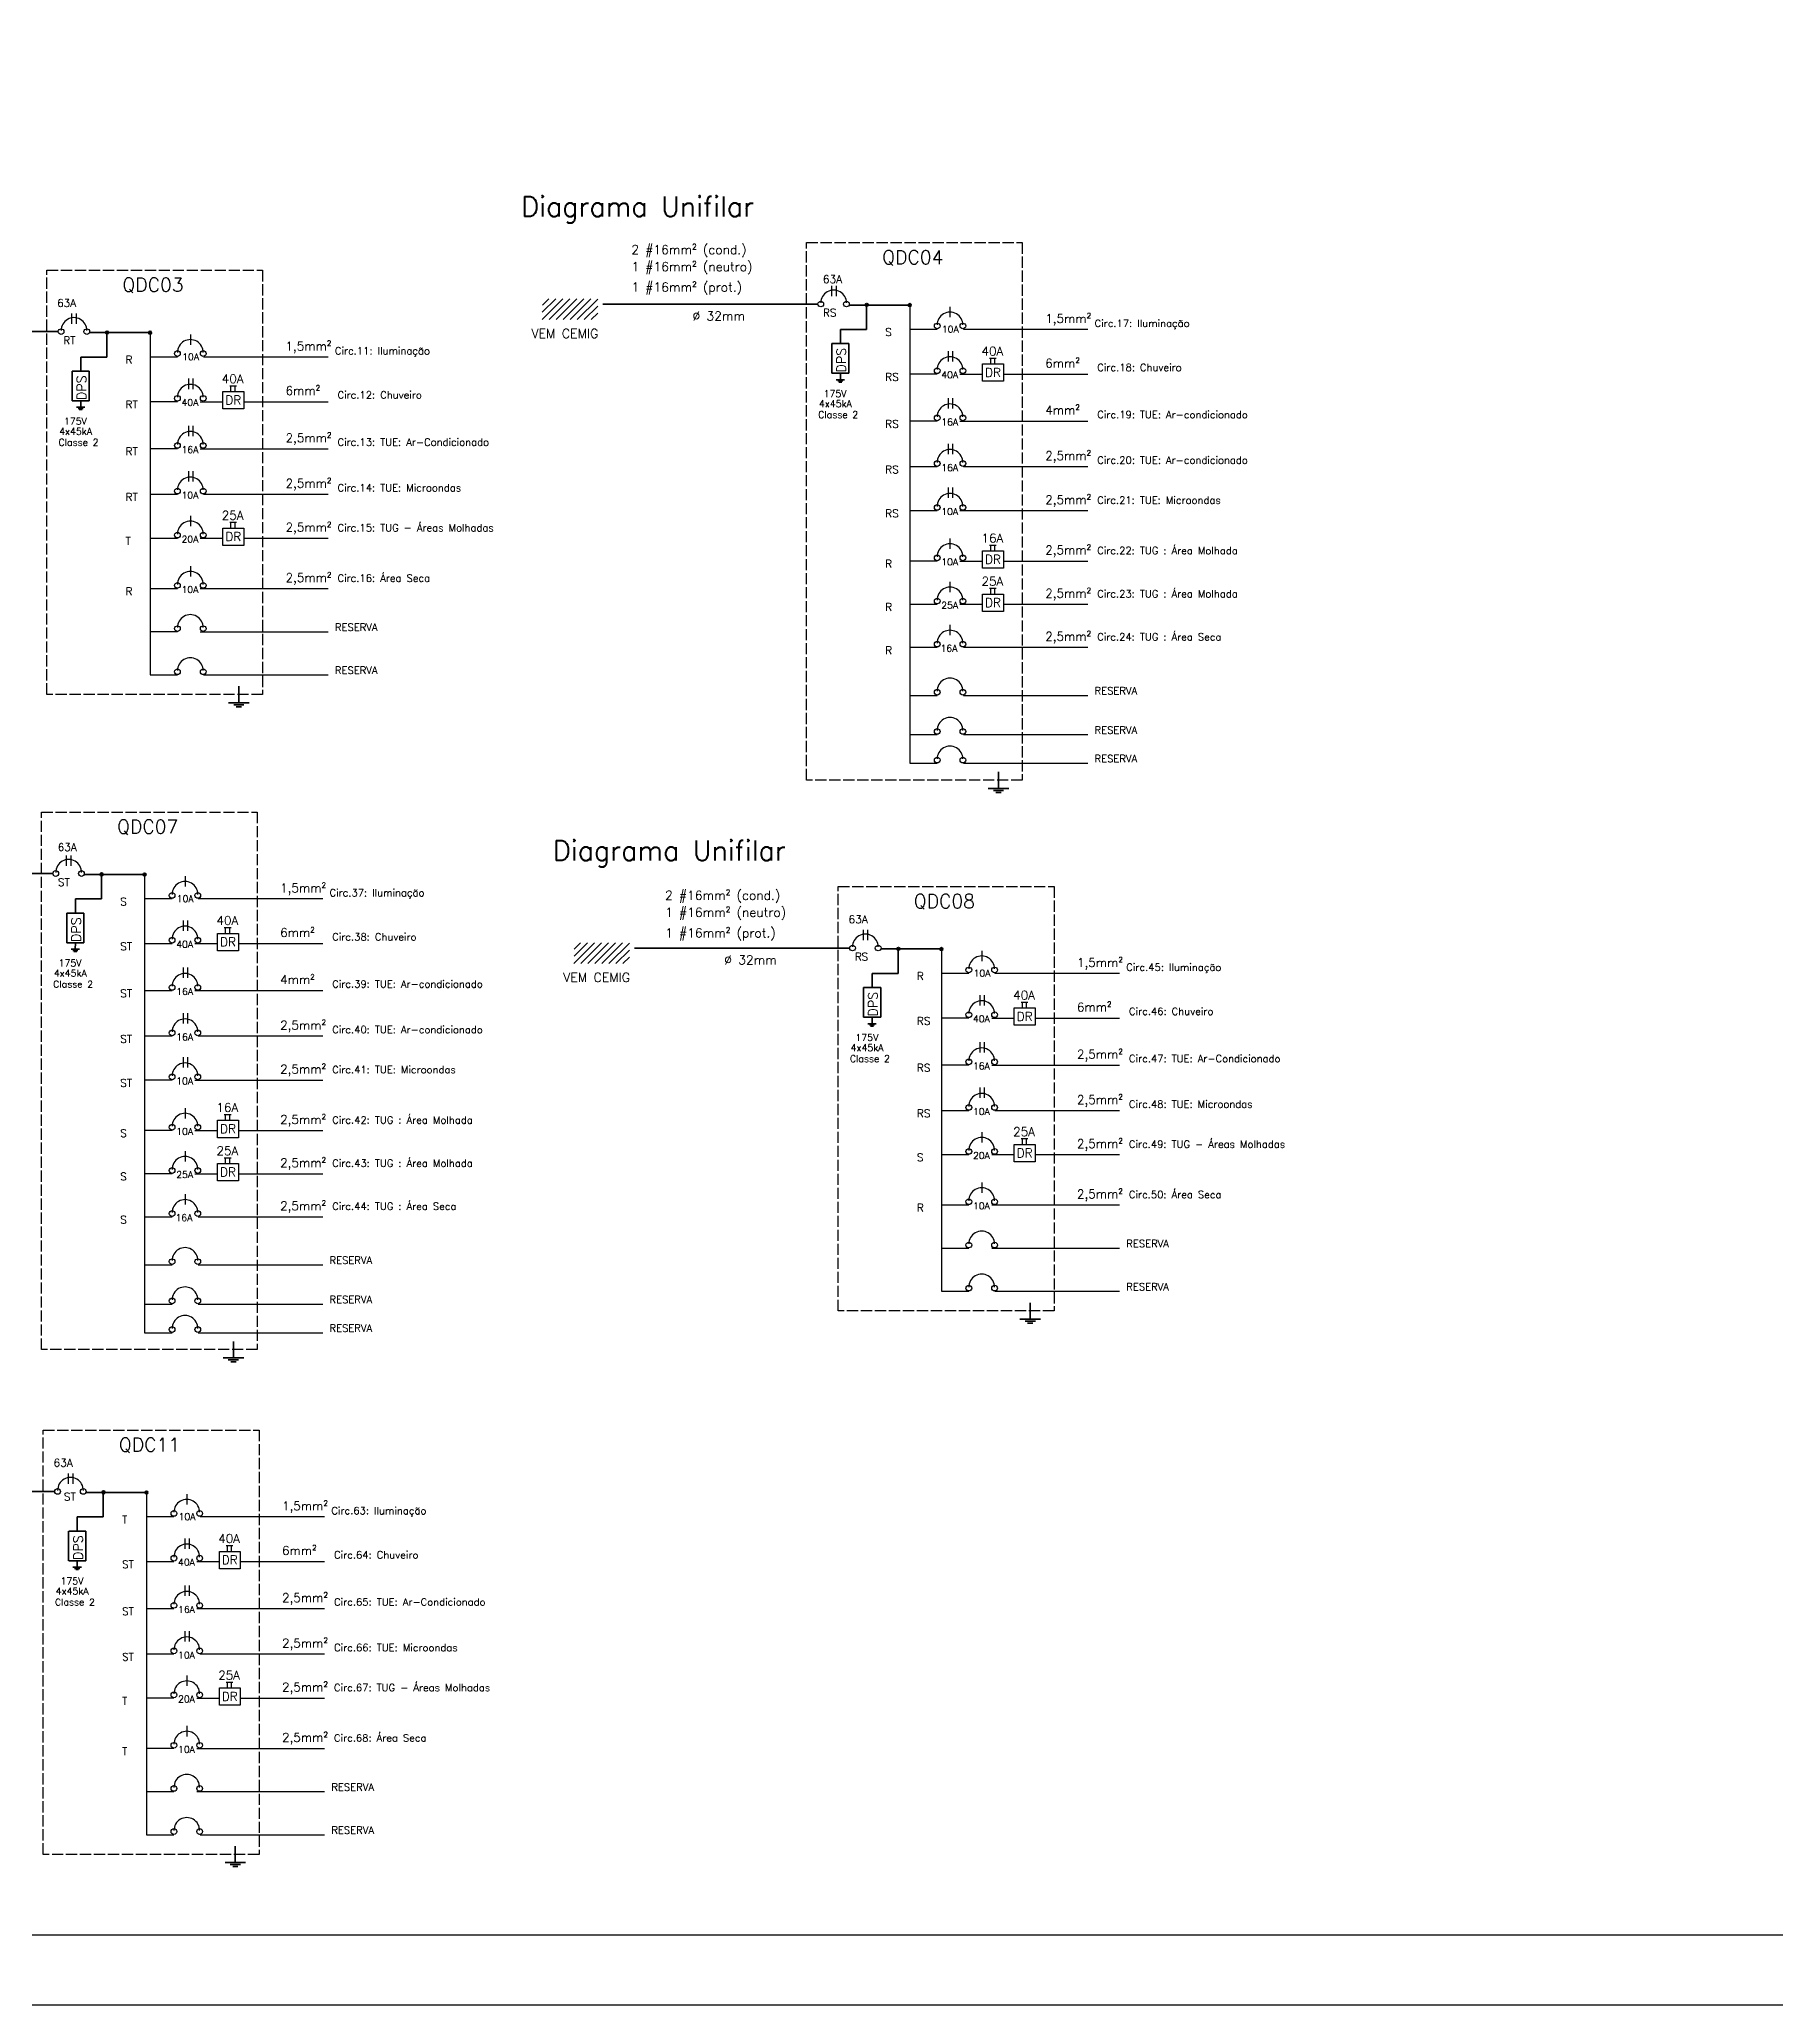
# Model space of a CAD drawing. Header units: millimetres. Extents: x 32721 to 70403, y 1490 to 13922.
# Drawn here: x 42394 to 44255, y 1490 to 3597 of the extents above; entities that cross this region are included whole.
import ezdxf

# ---------------------------------------------------------------- set-up
doc = ezdxf.new("R2010")
doc.units = ezdxf.units.MM
doc.linetypes.add('ACAD_ISO02W100', pattern=[15, 12, -3])
for name, color, linetype, lineweight in [('EJEL05130C', 130, 'Continuous', 30), ('EJEL0550C', 50, 'Continuous', 35), ('EJELFORMATO', 170, 'Continuous', 25)]:
    doc.layers.add(name, color=color, linetype=linetype, lineweight=lineweight)
doc.styles.add('ROMANS', font='romans.shx')

msp = doc.modelspace()

# ---------------------------------------------------------------- hatches: boundary and pattern name
at = {"layer": 'EJEL0550C', "lineweight": -3}
h = msp.add_hatch(dxfattribs=at)
h.set_pattern_fill('ANSI31', color=256, scale=1.678507)
h.set_pattern_definition([(45, (37743.2743, 473.7656), (-3.768356, 3.768356), [])])
h.paths.add_polyline_path([(42992.6, 3319.1), (42933.4, 3319.1), (42933, 3296.8), (42992.6, 3296.8)])
at = {"layer": 'EJEL0550C'}
h = msp.add_hatch(color=256, dxfattribs=at)
h.dxf.hatch_style = 1
h.paths.add_polyline_path([(43279.3, 3312.6, 1), (43282.4, 3312.6, 1)])
h = msp.add_hatch(color=256, dxfattribs=at)
h.dxf.hatch_style = 1
h.paths.add_polyline_path([(43325.4, 3312.4, 1), (43328.5, 3312.4, 1)])
h = msp.add_hatch(color=256, dxfattribs=at)
h.dxf.hatch_style = 1
h.paths.add_polyline_path([(42464.9, 3283, 1), (42468, 3283, 1)])
h = msp.add_hatch(color=256, dxfattribs=at)
h.dxf.hatch_style = 1
h.paths.add_polyline_path([(42511, 3282.8, 1), (42514.1, 3282.8, 1)])
h = msp.add_hatch(color=256, dxfattribs=at)
h.dxf.hatch_style = 1
h.paths.add_polyline_path([(42459.2, 2702.1, 1), (42462.3, 2702.1, 1)])
h = msp.add_hatch(color=256, dxfattribs=at)
h.dxf.hatch_style = 1
h.paths.add_polyline_path([(42505.3, 2701.9, 1), (42508.4, 2701.9, 1)])
at = {"layer": 'EJEL0550C', "lineweight": -3}
h = msp.add_hatch(dxfattribs=at)
h.set_pattern_fill('ANSI31', color=256, scale=1.678507)
h.set_pattern_definition([(45, (37777.2565, -216.588), (-3.768356, 3.768356), [])])
h.paths.add_polyline_path([(43026.5, 2628.7), (42967.4, 2628.7), (42967, 2606.4), (43026.5, 2606.4)])
at = {"layer": 'EJEL0550C'}
h = msp.add_hatch(color=256, dxfattribs=at)
h.dxf.hatch_style = 1
h.paths.add_polyline_path([(43313.3, 2622.2, 1), (43316.4, 2622.2, 1)])
h = msp.add_hatch(color=256, dxfattribs=at)
h.dxf.hatch_style = 1
h.paths.add_polyline_path([(43359.4, 2622, 1), (43362.5, 2622, 1)])
h = msp.add_hatch(color=256, dxfattribs=at)
h.dxf.hatch_style = 1
h.paths.add_polyline_path([(42461.1, 2039.6, 1), (42464.2, 2039.6, 1)])
h = msp.add_hatch(color=256, dxfattribs=at)
h.dxf.hatch_style = 1
h.paths.add_polyline_path([(42507.2, 2039.4, 1), (42510.3, 2039.4, 1)])

# ---------------------------------------------------------------- linework, layer by layer
at = {"layer": 'EJEL05130C', "linetype": 'ACAD_ISO02W100'}
for points in [[(43216.5, 3379.4), (43447.7, 3379.4), (43447.7, 2803.1), (43216.5, 2803.1)], [(42402, 3349.8), (42633.3, 3349.8), (42633.3, 2894.9), (42402, 2894.9)], [(42396.3, 2768.9), (42627.6, 2768.9), (42627.6, 2192.6), (42396.3, 2192.6)], [(43250.4, 2689), (43481.7, 2689), (43481.7, 2234.1), (43250.4, 2234.1)], [(42398.2, 2106.4), (42629.5, 2106.4), (42629.5, 1651.5), (42398.2, 1651.5)]]:
    msp.add_lwpolyline(points, close=True, dxfattribs=at)
at = {"layer": 'EJEL0550C', "lineweight": -3}
for p, q in [((43243, 3332.9), (43243, 3321.8)), ((43248, 3332.9), (43248, 3321.8)), ((43370.2, 3310.5), (43370.2, 3299.4)), ((42428.5, 3303.3), (42428.5, 3292.2)), ((42433.5, 3303.3), (42433.5, 3292.2)), ((42555.8, 3280.9), (42555.8, 3269.8)), ((43327, 3286.6), (43356.5, 3286.6)), ((43384.5, 3286.6), (43447.7, 3286.6)), ((43427.5, 3286.6), (43517.9, 3286.6)), ((42512.6, 3257), (42542, 3257)), ((42570, 3257), (42633.3, 3257)), ((42613, 3257), (42703.5, 3257)), ((43368.2, 3263.1), (43368.2, 3252)), ((43372.8, 3263.1), (43372.8, 3252)), ((43405.1, 3249.3), (43427.5, 3249.3)), ((43405.1, 3230.7), (43405.1, 3249.3)), ((43419.7, 3255.2), (43412.4, 3255.2)), ((43413.8, 3249.3), (43413.8, 3255.2)), ((43418.3, 3249.3), (43418.3, 3255.2)), ((43427.5, 3249.3), (43427.5, 3230.7)), ((42553.8, 3233.5), (42553.8, 3222.4)), ((42558.4, 3233.5), (42558.4, 3222.4)), ((42605.3, 3225.6), (42598, 3225.6)), ((42599.3, 3219.7), (42599.3, 3225.6)), ((42603.9, 3219.7), (42603.9, 3225.6)), ((43327, 3238.6), (43356.5, 3238.6)), ((43380.9, 3238.4), (43405.1, 3238.4)), ((43384.5, 3238.4), (43405.1, 3238.4)), ((43427.5, 3230.7), (43405.1, 3230.7)), ((43427.5, 3238.4), (43517.9, 3238.4)), ((42512.6, 3209), (42542, 3209)), ((42566.5, 3208.8), (42590.7, 3208.8)), ((42570, 3208.8), (42590.7, 3208.8)), ((42590.7, 3219.7), (42613, 3219.7)), ((42590.7, 3201.1), (42590.7, 3219.7)), ((42613, 3219.7), (42613, 3201.1)), ((42613, 3208.8), (42703.5, 3208.8)), ((43368.2, 3212.7), (43368.2, 3201.6)), ((43372.8, 3212.7), (43372.8, 3201.6)), ((42553.8, 3183.1), (42553.8, 3172)), ((42558.4, 3183.1), (42558.4, 3172)), ((42613, 3201.1), (42590.7, 3201.1)), ((43327, 3188.2), (43356.5, 3188.2)), ((43380.9, 3188), (43427.5, 3188)), ((43384.5, 3188), (43405.1, 3188)), ((43427.5, 3188), (43447.7, 3188)), ((43427.5, 3188), (43447.7, 3188)), ((43427.5, 3188), (43517.9, 3188)), ((43427.5, 3188), (43427.5, 3188)), ((43368.2, 3163.8), (43368.2, 3152.7)), ((43372.8, 3163.8), (43372.8, 3152.7)), ((42512.6, 3158.6), (42542, 3158.6)), ((42566.5, 3158.4), (42613, 3158.4)), ((42570, 3158.4), (42590.7, 3158.4)), ((42613, 3158.4), (42633.3, 3158.4)), ((42613, 3158.4), (42633.3, 3158.4)), ((42613, 3158.4), (42703.5, 3158.4)), ((42613, 3158.4), (42613.1, 3158.4)), ((42553.8, 3134.2), (42553.8, 3123.1)), ((42558.4, 3134.2), (42558.4, 3123.1)), ((43327, 3139.3), (43356.5, 3139.3)), ((43384.5, 3139.3), (43447.7, 3139.3)), ((43427.5, 3139.3), (43517.9, 3139.3)), ((42512.6, 3109.8), (42542, 3109.8)), ((42570, 3109.8), (42633.3, 3109.8)), ((42613, 3109.8), (42703.5, 3109.8)), ((43368.2, 3116.7), (43368.2, 3105.6)), ((43372.8, 3116.7), (43372.8, 3105.6)), ((42555.8, 3086.5), (42555.8, 3075.4)), ((42605.3, 3079.2), (42598, 3079.2)), ((42599.3, 3073.3), (42599.3, 3079.2)), ((42603.9, 3073.3), (42603.9, 3079.2)), ((43327, 3092.2), (43356.5, 3092.2)), ((43380.9, 3092), (43447.7, 3092)), ((43384.5, 3092), (43447.7, 3092)), ((43427.5, 3092), (43517.9, 3092)), ((42512.6, 3062.6), (42542, 3062.6)), ((42566.5, 3062.4), (42590.7, 3062.4)), ((42570, 3062.4), (42590.7, 3062.4)), ((42590.7, 3073.3), (42613, 3073.3)), ((42590.7, 3054.7), (42590.7, 3073.3)), ((42613, 3073.3), (42613, 3054.7)), ((42613, 3062.4), (42703.5, 3062.4)), ((43370.2, 3062.1), (43370.2, 3051)), ((43370.2, 3062.1), (43370.2, 3051)), ((42613, 3054.7), (42590.7, 3054.7)), ((43327, 3038.2), (43356.5, 3038.2)), ((43380.9, 3038), (43405.1, 3038)), ((43384.5, 3038), (43405.1, 3038)), ((43405.1, 3048.9), (43427.5, 3048.9)), ((43405.1, 3030.3), (43405.1, 3048.9)), ((43419.7, 3054.8), (43412.4, 3054.8)), ((43413.8, 3048.9), (43413.8, 3054.8)), ((43418.3, 3048.9), (43418.3, 3054.8)), ((43427.5, 3048.9), (43427.5, 3030.3)), ((43427.5, 3038), (43517.9, 3038)), ((42555.8, 3032.6), (42555.8, 3021.4)), ((43370.2, 3015.7), (43370.2, 3004.6)), ((43427.5, 3030.3), (43405.1, 3030.3)), ((42512.6, 3008.6), (42542, 3008.6)), ((42566.5, 3008.5), (42633.3, 3008.5)), ((42570, 3008.5), (42633.3, 3008.5)), ((42613, 3008.5), (42703.5, 3008.5)), ((43405.1, 3002.5), (43427.5, 3002.5)), ((43405.1, 2983.9), (43405.1, 3002.5)), ((43419.7, 3008.4), (43412.4, 3008.4)), ((43413.8, 3002.5), (43413.8, 3008.4)), ((43418.3, 3002.5), (43418.3, 3008.4)), ((43427.5, 3002.5), (43427.5, 2983.9)), ((43327, 2991.8), (43356.5, 2991.8)), ((43380.9, 2991.7), (43405.1, 2991.7)), ((43384.5, 2991.7), (43405.1, 2991.7)), ((43427.5, 2983.9), (43405.1, 2983.9)), ((43427.5, 2991.7), (43517.9, 2991.7)), ((42512.6, 2962.3), (42542, 2962.3)), ((42566.5, 2962.1), (42633.3, 2962.1)), ((42570, 2962.1), (42633.3, 2962.1)), ((42613, 2962.1), (42703.5, 2962.1)), ((43370.2, 2969.6), (43370.2, 2958.4)), ((43327, 2945.5), (43356.5, 2945.5)), ((43384.5, 2945.5), (43423.9, 2945.5)), ((43423.9, 2945.5), (43517.9, 2945.5)), ((42512.6, 2915.9), (42542, 2915.9)), ((42570, 2915.9), (42609.5, 2915.9)), ((42609.5, 2915.9), (42703.5, 2915.9)), ((43327, 2894), (43356.5, 2894)), ((43384.5, 2894), (43423.9, 2894)), ((43423.9, 2894), (43517.9, 2894)), ((43327, 2851.9), (43356.5, 2851.9)), ((43384.5, 2851.9), (43423.9, 2851.9)), ((43423.9, 2851.9), (43517.9, 2851.9)), ((43327, 2821.2), (43356.5, 2821.2)), ((43384.5, 2821.2), (43423.9, 2821.2)), ((43423.9, 2821.2), (43517.9, 2821.2)), ((42422.8, 2722.4), (42422.8, 2711.3)), ((42427.8, 2722.4), (42427.8, 2711.3)), ((42550.1, 2700), (42550.1, 2688.9)), ((42506.8, 2676.1), (42536.3, 2676.1)), ((42564.3, 2676.1), (42627.6, 2676.1)), ((42607.3, 2676.1), (42697.8, 2676.1)), ((42548.1, 2652.6), (42548.1, 2641.5)), ((42552.6, 2652.6), (42552.6, 2641.5)), ((42584.9, 2638.8), (42607.3, 2638.8)), ((42584.9, 2620.2), (42584.9, 2638.8)), ((42599.5, 2644.7), (42592.2, 2644.7)), ((42593.6, 2638.8), (42593.6, 2644.7)), ((42598.2, 2638.8), (42598.2, 2644.7)), ((42607.3, 2638.8), (42607.3, 2620.2)), ((43277, 2642.5), (43277, 2631.4)), ((43281.9, 2642.5), (43281.9, 2631.4)), ((42506.8, 2628.1), (42536.3, 2628.1)), ((42560.7, 2628), (42584.9, 2628)), ((42564.3, 2628), (42584.9, 2628)), ((42607.3, 2620.2), (42584.9, 2620.2)), ((42607.3, 2628), (42697.8, 2628)), ((43404.2, 2620.1), (43404.2, 2609)), ((42548.1, 2602.2), (42548.1, 2591.1)), ((42552.6, 2602.2), (42552.6, 2591.1)), ((43361, 2596.2), (43390.4, 2596.2)), ((43418.4, 2596.2), (43481.7, 2596.2)), ((43461.4, 2596.2), (43551.9, 2596.2)), ((42506.8, 2577.7), (42536.3, 2577.7)), ((42560.7, 2577.5), (42607.3, 2577.5)), ((42564.3, 2577.5), (42584.9, 2577.5)), ((42607.3, 2577.5), (42627.6, 2577.5)), ((42607.3, 2577.5), (42627.6, 2577.5)), ((42607.3, 2577.5), (42697.8, 2577.5)), ((42607.3, 2577.5), (42607.4, 2577.5)), ((43402.2, 2572.7), (43402.2, 2561.6)), ((43406.8, 2572.7), (43406.8, 2561.6)), ((42548.1, 2553.3), (42548.1, 2542.2)), ((42552.6, 2553.3), (42552.6, 2542.2)), ((43439.1, 2558.9), (43461.4, 2558.9)), ((43439.1, 2540.3), (43439.1, 2558.9)), ((43453.7, 2564.8), (43446.4, 2564.8)), ((43447.8, 2558.9), (43447.8, 2564.8)), ((43452.3, 2558.9), (43452.3, 2564.8)), ((43461.4, 2558.9), (43461.4, 2540.3)), ((42506.8, 2528.8), (42536.3, 2528.8)), ((42564.3, 2528.8), (42627.6, 2528.8)), ((42607.3, 2528.8), (42697.8, 2528.8)), ((43361, 2548.2), (43390.4, 2548.2)), ((43414.9, 2548), (43439.1, 2548)), ((43418.4, 2548), (43439.1, 2548)), ((43461.4, 2540.3), (43439.1, 2540.3)), ((43461.4, 2548), (43551.9, 2548)), ((43402.2, 2522.3), (43402.2, 2511.2)), ((43406.8, 2522.3), (43406.8, 2511.2)), ((42548.1, 2506.2), (42548.1, 2495.1)), ((42552.6, 2506.2), (42552.6, 2495.1)), ((43361, 2497.8), (43390.4, 2497.8)), ((43414.9, 2497.7), (43461.4, 2497.7)), ((43418.4, 2497.7), (43439.1, 2497.7)), ((43461.4, 2497.7), (43481.7, 2497.7)), ((43461.4, 2497.7), (43481.7, 2497.7)), ((43461.4, 2497.7), (43551.9, 2497.7)), ((43461.4, 2497.7), (43461.5, 2497.7)), ((42506.8, 2481.7), (42536.3, 2481.7)), ((42560.7, 2481.5), (42627.6, 2481.5)), ((42564.3, 2481.5), (42627.6, 2481.5)), ((42607.3, 2481.5), (42697.8, 2481.5)), ((43402.2, 2473.5), (43402.2, 2462.4)), ((43406.8, 2473.5), (43406.8, 2462.4)), ((42550.1, 2451.6), (42550.1, 2440.5)), ((42550.1, 2451.6), (42550.1, 2440.5)), ((42599.5, 2444.3), (42592.2, 2444.3)), ((42593.6, 2438.4), (42593.6, 2444.3)), ((42598.2, 2438.4), (42598.2, 2444.3)), ((43361, 2449), (43390.4, 2449)), ((43418.4, 2449), (43481.7, 2449)), ((43461.4, 2449), (43551.9, 2449)), ((42506.8, 2427.7), (42536.3, 2427.7)), ((42560.7, 2427.6), (42584.9, 2427.6)), ((42564.3, 2427.6), (42584.9, 2427.6)), ((42584.9, 2438.4), (42607.3, 2438.4)), ((42584.9, 2419.8), (42584.9, 2438.4)), ((42607.3, 2438.4), (42607.3, 2419.8)), ((42607.3, 2427.6), (42697.8, 2427.6)), ((43404.2, 2425.7), (43404.2, 2414.6)), ((42550.1, 2405.3), (42550.1, 2394.2)), ((42607.3, 2419.8), (42584.9, 2419.8)), ((43439.1, 2412.5), (43461.4, 2412.5)), ((43439.1, 2393.9), (43439.1, 2412.5)), ((43453.7, 2418.4), (43446.4, 2418.4)), ((43447.8, 2412.5), (43447.8, 2418.4)), ((43452.3, 2412.5), (43452.3, 2418.4)), ((43461.4, 2412.5), (43461.4, 2393.9)), ((42506.8, 2381.4), (42536.3, 2381.4)), ((42560.7, 2381.2), (42584.9, 2381.2)), ((42564.3, 2381.2), (42584.9, 2381.2)), ((42584.9, 2392), (42607.3, 2392)), ((42584.9, 2373.4), (42584.9, 2392)), ((42599.5, 2398), (42592.2, 2398)), ((42593.6, 2392), (42593.6, 2398)), ((42598.2, 2392), (42598.2, 2398)), ((42607.3, 2392), (42607.3, 2373.4)), ((42607.3, 2381.2), (42697.8, 2381.2)), ((43361, 2401.8), (43390.4, 2401.8)), ((43414.9, 2401.6), (43439.1, 2401.6)), ((43418.4, 2401.6), (43439.1, 2401.6)), ((43461.4, 2393.9), (43439.1, 2393.9)), ((43461.4, 2401.6), (43551.9, 2401.6)), ((42607.3, 2373.4), (42584.9, 2373.4)), ((43404.2, 2371.8), (43404.2, 2360.7)), ((42550.1, 2359.1), (42550.1, 2348)), ((43361, 2347.8), (43390.4, 2347.8)), ((43414.9, 2347.7), (43481.7, 2347.7)), ((43418.4, 2347.7), (43481.7, 2347.7)), ((43461.4, 2347.7), (43551.9, 2347.7)), ((42506.8, 2335), (42536.3, 2335)), ((42564.3, 2335), (42603.7, 2335)), ((42603.7, 2335), (42697.8, 2335)), ((43361, 2301.5), (43390.4, 2301.5)), ((43414.9, 2301.3), (43481.7, 2301.3)), ((43418.4, 2301.3), (43481.7, 2301.3)), ((43461.4, 2301.3), (43551.9, 2301.3)), ((42506.8, 2283.5), (42536.3, 2283.5)), ((42564.3, 2283.5), (42603.7, 2283.5)), ((42603.7, 2283.5), (42697.8, 2283.5)), ((43361, 2255.1), (43390.4, 2255.1)), ((43418.4, 2255.1), (43457.9, 2255.1)), ((43457.9, 2255.1), (43551.9, 2255.1)), ((42506.8, 2241.4), (42536.3, 2241.4)), ((42564.3, 2241.4), (42603.7, 2241.4)), ((42603.7, 2241.4), (42697.8, 2241.4)), ((42506.8, 2210.7), (42536.3, 2210.7)), ((42564.3, 2210.7), (42603.7, 2210.7)), ((42603.7, 2210.7), (42697.8, 2210.7)), ((42424.8, 2059.9), (42424.8, 2048.8)), ((42429.7, 2059.9), (42429.7, 2048.8)), ((42552, 2037.5), (42552, 2026.4)), ((42508.8, 2013.6), (42538.2, 2013.6)), ((42566.2, 2013.6), (42629.5, 2013.6)), ((42609.2, 2013.6), (42699.7, 2013.6)), ((42550, 1990.1), (42550, 1979)), ((42554.6, 1990.1), (42554.6, 1979)), ((42601.5, 1982.2), (42594.2, 1982.2)), ((42595.6, 1976.3), (42595.6, 1982.2)), ((42600.1, 1976.3), (42600.1, 1982.2)), ((42508.8, 1965.6), (42538.2, 1965.6)), ((42562.7, 1965.4), (42586.9, 1965.4)), ((42566.2, 1965.4), (42586.9, 1965.4)), ((42586.9, 1976.3), (42609.2, 1976.3)), ((42586.9, 1957.7), (42586.9, 1976.3)), ((42609.2, 1976.3), (42609.2, 1957.7)), ((42609.2, 1965.4), (42699.7, 1965.4)), ((42550, 1939.7), (42550, 1928.6)), ((42554.6, 1939.7), (42554.6, 1928.6)), ((42609.2, 1957.7), (42586.9, 1957.7)), ((42508.8, 1915.2), (42538.2, 1915.2)), ((42562.7, 1915), (42609.2, 1915)), ((42566.2, 1915), (42586.9, 1915)), ((42609.2, 1915), (42629.5, 1915)), ((42609.2, 1915), (42629.5, 1915)), ((42609.2, 1915), (42699.7, 1915)), ((42609.2, 1915), (42609.3, 1915)), ((42550, 1890.8), (42550, 1879.7)), ((42554.6, 1890.8), (42554.6, 1879.7)), ((42508.8, 1866.3), (42538.2, 1866.3)), ((42566.2, 1866.3), (42629.5, 1866.3)), ((42609.2, 1866.3), (42699.7, 1866.3)), ((42552, 1843.1), (42552, 1832)), ((42601.5, 1835.8), (42594.2, 1835.8)), ((42595.6, 1829.9), (42595.6, 1835.8)), ((42600.1, 1829.9), (42600.1, 1835.8)), ((42508.8, 1819.2), (42538.2, 1819.2)), ((42562.7, 1819), (42586.9, 1819)), ((42566.2, 1819), (42586.9, 1819)), ((42586.9, 1829.9), (42609.2, 1829.9)), ((42586.9, 1811.3), (42586.9, 1829.9)), ((42609.2, 1829.9), (42609.2, 1811.3)), ((42609.2, 1819), (42699.7, 1819)), ((42609.2, 1811.3), (42586.9, 1811.3)), ((42552, 1789.1), (42552, 1778)), ((42508.8, 1765.2), (42538.2, 1765.2)), ((42562.7, 1765), (42629.5, 1765)), ((42566.2, 1765), (42629.5, 1765)), ((42609.2, 1765), (42699.7, 1765)), ((42508.8, 1718.8), (42538.2, 1718.8)), ((42562.7, 1718.7), (42629.5, 1718.7)), ((42566.2, 1718.7), (42629.5, 1718.7)), ((42609.2, 1718.7), (42699.7, 1718.7)), ((42508.8, 1672.5), (42538.2, 1672.5)), ((42566.2, 1672.5), (42605.7, 1672.5)), ((42605.7, 1672.5), (42699.7, 1672.5))]:
    msp.add_line(p, q, dxfattribs=at)
at = {"layer": 'EJEL0550C'}
for p, q in [((43228.6, 3313.5), (42997.9, 3313.5)), ((43327.4, 3312.4), (43262.1, 3312.4)), ((43280.6, 3286.2), (43280.6, 3312.4)), ((42414.2, 3283.9), (42183.5, 3283.9)), ((42512.9, 3282.9), (42447.7, 3282.9)), ((42466.2, 3256.6), (42466.2, 3282.9)), ((43243.5, 3239.3), (43243.5, 3271.1)), ((43261.9, 3271.1), (43243.7, 3271.1)), ((43252.8, 3271.1), (43252.8, 3286.2)), ((43252.8, 3286.2), (43280.6, 3286.2)), ((43261.9, 3239.3), (43261.9, 3271.1)), ((42438.3, 3241.5), (42438.3, 3256.6)), ((42438.3, 3256.6), (42466.2, 3256.6)), ((42429.1, 3209.7), (42429.1, 3241.5)), ((42447.5, 3241.5), (42429.2, 3241.5)), ((42447.5, 3209.7), (42447.5, 3241.5)), ((43261.9, 3239.3), (43243.7, 3239.3)), ((43257.2, 3232.4), (43248.2, 3232.4)), ((43255.4, 3231.1), (43249.9, 3231.1)), ((43254.2, 3229.9), (43251.1, 3229.9)), ((43252.7, 3232.4), (43252.8, 3239.3)), ((42447.5, 3209.7), (42429.2, 3209.7)), ((42442.8, 3202.8), (42433.8, 3202.8)), ((42438.3, 3202.8), (42438.3, 3209.7)), ((42441, 3201.5), (42435.4, 3201.5)), ((42439.8, 3200.3), (42436.7, 3200.3)), ((42408.5, 2703), (42177.8, 2703)), ((42507.2, 2702), (42441.9, 2702)), ((42460.4, 2675.7), (42460.4, 2702)), ((42423.4, 2628.8), (42423.4, 2660.6)), ((42441.7, 2660.6), (42423.5, 2660.6)), ((42432.6, 2660.6), (42432.6, 2675.7)), ((42432.6, 2675.7), (42460.4, 2675.7)), ((42441.7, 2628.8), (42441.7, 2660.6)), ((42441.7, 2628.8), (42423.5, 2628.8)), ((42437, 2621.9), (42428.1, 2621.9)), ((42435.2, 2620.6), (42429.7, 2620.6)), ((42434, 2619.4), (42431, 2619.4)), ((42432.5, 2621.9), (42432.6, 2628.8)), ((43262.6, 2623.1), (43031.9, 2623.1)), ((43361.4, 2622.1), (43296.1, 2622.1)), ((43314.6, 2595.8), (43314.6, 2622.1)), ((43286.8, 2580.8), (43286.8, 2595.8)), ((43286.8, 2595.8), (43314.6, 2595.8)), ((43277.5, 2548.9), (43277.5, 2580.8)), ((43295.9, 2580.7), (43277.6, 2580.8)), ((43295.9, 2548.9), (43295.9, 2580.7)), ((43295.9, 2548.9), (43277.6, 2548.9)), ((43291.2, 2542), (43282.2, 2542)), ((43289.4, 2540.7), (43283.8, 2540.7)), ((43288.2, 2539.5), (43285.1, 2539.5)), ((43286.7, 2542), (43286.8, 2548.9)), ((42410.4, 2040.5), (42179.7, 2040.5)), ((42509.2, 2039.4), (42443.9, 2039.4)), ((42462.4, 2013.2), (42462.4, 2039.4)), ((42434.6, 1998.1), (42434.6, 2013.2)), ((42434.6, 2013.2), (42462.4, 2013.2)), ((42425.3, 1966.3), (42425.3, 1998.1)), ((42443.7, 1998.1), (42425.4, 1998.1)), ((42443.7, 1966.3), (42443.7, 1998.1)), ((42443.7, 1966.3), (42425.4, 1966.3)), ((42434.5, 1959.4), (42434.6, 1966.3)), ((42439, 1959.4), (42430, 1959.4)), ((42437.2, 1958.1), (42431.6, 1958.1)), ((42436, 1956.9), (42432.9, 1956.9))]:
    msp.add_line(p, q, dxfattribs=at)
at = {"layer": 'EJEL0550C', "linetype": 'ByBlock', "lineweight": -3}
for p, q in [((43327, 3312.4), (43327, 2821.2)), ((42512.6, 3282.9), (42512.6, 2915.9)), ((42506.8, 2702), (42506.8, 2210.7)), ((43361, 2622.1), (43361, 2255.1)), ((42508.8, 2039.4), (42508.8, 1672.5))]:
    msp.add_line(p, q, dxfattribs=at)
at = {"layer": 'EJEL0550C', "linetype": 'Continuous'}
for p, q in [((42607.8, 2903.7), (42607.8, 2886.1)), ((42596.8, 2886.1), (42618.7, 2886.1)), ((42602.3, 2883.9), (42613.2, 2883.9)), ((42605, 2881.7), (42610.5, 2881.7)), ((43422.2, 2811.9), (43422.2, 2794.3)), ((43411.2, 2794.3), (43433.2, 2794.3)), ((43416.7, 2792.1), (43427.7, 2792.1)), ((43419.4, 2789.9), (43424.9, 2789.9)), ((43456.2, 2242.9), (43456.2, 2225.3)), ((43445.2, 2225.3), (43467.2, 2225.3)), ((43450.7, 2223.1), (43461.7, 2223.1)), ((43453.4, 2220.9), (43458.9, 2220.9)), ((42602, 2201.4), (42602, 2183.8)), ((42591, 2183.8), (42613, 2183.8)), ((42596.5, 2181.6), (42607.5, 2181.6)), ((42599.3, 2179.4), (42604.8, 2179.4)), ((42604, 1660.3), (42604, 1642.7)), ((42593, 1642.7), (42615, 1642.7)), ((42598.5, 1640.5), (42609.5, 1640.5)), ((42601.2, 1638.3), (42606.7, 1638.3))]:
    msp.add_line(p, q, dxfattribs=at)
at = {"layer": 'EJEL0550C', "lineweight": -3}
for centre in [(43231.7, 3313.5), (43259.2, 3313.5), (42417.3, 3283.9), (42444.8, 3283.9), (43356.5, 3290), (43384, 3290), (42542, 3260.4), (42569.6, 3260.4), (43356.5, 3242), (43384, 3242), (42542, 3212.4), (42569.6, 3212.4), (43356.5, 3191.4), (43384, 3191.4), (42542, 3161.9), (42569.6, 3161.9), (43356.5, 3142.5), (43384, 3142.5), (42542, 3113), (42569.6, 3113), (43356.5, 3095.4), (43384, 3095.4), (42542, 3065.8), (42569.6, 3065.8), (43356.5, 3041.4), (43384, 3041.4), (42542, 3011.9), (42569.6, 3011.9), (43356.5, 2995.1), (43384, 2995.1), (42542, 2965.5), (42569.6, 2965.5), (43356.5, 2948.9), (43384, 2948.9), (42542, 2919.3), (42569.6, 2919.3), (43356.5, 2897.4), (43384, 2897.4), (43356.5, 2855.3), (43384, 2855.3), (43356.5, 2824.6), (43384, 2824.6), (42411.5, 2703), (42439.1, 2703), (42536.3, 2679.5), (42563.8, 2679.5), (42536.3, 2631.5), (42563.8, 2631.5), (43265.7, 2623.1), (43293.2, 2623.1), (43390.4, 2599.6), (43418, 2599.6), (42536.3, 2580.9), (42563.8, 2580.9), (43390.4, 2551.6), (43418, 2551.6), (42536.3, 2532.1), (42563.8, 2532.1), (42536.3, 2484.9), (42563.8, 2484.9), (43390.4, 2501.1), (43418, 2501.1), (43390.4, 2452.2), (43418, 2452.2), (42536.3, 2431), (42563.8, 2431), (43390.4, 2405), (43418, 2405), (42536.3, 2384.6), (42563.8, 2384.6), (42536.3, 2338.4), (42563.8, 2338.4), (43390.4, 2351.1), (43418, 2351.1), (43390.4, 2304.7), (43418, 2304.7), (42536.3, 2286.9), (42563.8, 2286.9), (43390.4, 2258.5), (43418, 2258.5), (42536.3, 2244.8), (42563.8, 2244.8), (42536.3, 2214.1), (42563.8, 2214.1), (42413.5, 2040.5), (42441, 2040.5), (42538.2, 2017), (42565.8, 2017), (42538.2, 1969), (42565.8, 1969), (42538.2, 1918.4), (42565.8, 1918.4), (42538.2, 1869.6), (42565.8, 1869.6), (42538.2, 1822.4), (42565.8, 1822.4), (42538.2, 1768.4), (42565.8, 1768.4), (42538.2, 1722.1), (42565.8, 1722.1), (42538.2, 1675.9), (42565.8, 1675.9)]:
    msp.add_circle(centre, 3.05, dxfattribs=at)
at = {"layer": 'EJEL0550C'}
for centre in [(43280.9, 3312.6), (43327, 3312.4), (42466.5, 3283), (42512.6, 3282.8), (42460.7, 2702.1), (42506.8, 2701.9), (43314.9, 2622.2), (43361, 2622), (42462.7, 2039.6), (42508.8, 2039.4)]:
    msp.add_circle(centre, 1.54, dxfattribs=at)
at = {"layer": 'EJEL0550C', "lineweight": -3}
for centre in [(43245.5, 3314.7), (42431, 3285.1), (43370.2, 3291.1), (42555.8, 3261.6), (43370.2, 3243.2), (42555.8, 3213.6), (43370.2, 3192.6), (42555.8, 3163), (43370.2, 3143.7), (42555.8, 3114.2), (43370.2, 3096.6), (42555.8, 3067), (43370.2, 3042.6), (42555.8, 3013), (43370.2, 2996.2), (42555.8, 2966.7), (43370.2, 2950), (42555.8, 2920.5), (43370.2, 2898.6), (43370.2, 2856.4), (43370.2, 2825.8), (42425.3, 2704.2), (42550.1, 2680.7), (42550.1, 2632.7), (43279.5, 2624.3), (43404.2, 2600.8), (42550.1, 2582.1), (43404.2, 2552.8), (42550.1, 2533.3), (43404.2, 2502.2), (42550.1, 2486.1), (43404.2, 2453.4), (42550.1, 2432.1), (43404.2, 2406.2), (42550.1, 2385.8), (43404.2, 2352.3), (42550.1, 2339.6), (43404.2, 2305.9), (42550.1, 2288.1), (42550.1, 2246), (43404.2, 2259.7), (42550.1, 2215.3), (42427.3, 2041.7), (42552, 2018.2), (42552, 1970.2), (42552, 1919.6), (42552, 1870.7), (42552, 1823.6), (42552, 1769.6), (42552, 1723.3), (42552, 1677.1)]:
    msp.add_arc(centre, 13.8, 359.8656, 180.134, dxfattribs=at)
at = {"layer": 'EJELFORMATO', "color": 7}
msp.add_lwpolyline([(40014.6, 1490.3), (46322.1, 1490.3), (46322.1, 5945.3), (40014.6, 5945.3)], close=True, dxfattribs=at)
at = {"layer": 'EJELFORMATO'}
msp.add_lwpolyline([(46247.1, 1565.3), (46247.1, 5870.3), (40202.1, 5870.3), (40202.1, 1565.3)], close=True, dxfattribs=at)

# ---------------------------------------------------------------- texts
at = {"layer": 'EJEL0550C', "lineweight": -3, "style": 'ROMANS'}
for s, height, p in [('Diagrama Unifilar', 21.338, (42910.5, 3407.4)), ('2 #16mm² (cond.) ', 9.673, (43028.6, 3367)), ('1 #16mm² (neutro)', 9.673, (43028.7, 3348.7)), ('QDC04', 14.74, (43297.4, 3356.3)), ('QDC03', 14.74, (42482.9, 3326.8)), ('1 #16mm² (prot.)', 9.673, (43028.7, 3326.8)), ('63A', 8.28, (43234, 3336)), ('63A', 8.28, (42412.9, 3310.5)), ('RS', 8.21, (43234.1, 3300.1)), ('Ø 32mm', 9.67, (43094.2, 3295.8)), ('S', 8.21, (43300.8, 3279.3)), ('10A', 7.24, (43361.5, 3282.9)), ('1,5mm²', 9.41, (43472.3, 3293.3)), ('Circ.17: Iluminação', 7.846, (43525.2, 3288.9)), ('RT', 8.21, (42419.7, 3270.5)), ('1,5mm²', 9.41, (42657.8, 3263.7)), ('Circ.11: Iluminação', 7.846, (42710.8, 3259.4)), ('VEM CEMIG', 9.83, (42921.6, 3277)), ('40A', 9.41, (43404, 3258.3)), ('R', 8.21, (42486.4, 3249.7)), ('10A', 7.24, (42547.1, 3253.3)), ('DR', 9.41, (43407.8, 3235.5)), ('6mm²', 9.41, (43472.3, 3245.4)), ('Circ.18: Chuveiro', 7.846, (43528.1, 3241.6)), ('40A', 9.41, (42589.5, 3228.7)), ('6mm²', 9.41, (42657.9, 3215.9)), ('RS', 8.21, (43300.8, 3231.3)), ('40A', 7.24, (43360.9, 3234)), ('RT', 8.21, (42486.4, 3201.7)), ('40A', 7.24, (42546.4, 3204.4)), ('DR', 9.41, (42593.4, 3205.9)), ('Circ.12: Chuveiro ', 7.846, (42713.6, 3212.1)), ('4mm²', 9.41, (43472.3, 3195.1)), ('RS', 8.21, (43300.8, 3180.9)), ('16A', 7.24, (43360.9, 3183.4)), ('Circ.19: TUE: Ar-condicionado', 7.846, (43528.1, 3191.1)), ('16A', 7.24, (42546.4, 3153.8)), ('2,5mm²', 9.41, (42657.9, 3165.3)), ('Circ.13: TUE: Ar-Condicionado', 7.846, (42713.6, 3161.5)), ('RT', 8.21, (42486.4, 3151.4)), ('RS', 8.21, (43300.8, 3132)), ('16A', 7.24, (43360.9, 3134.5)), ('2,5mm²', 9.41, (43472.3, 3146.2)), ('Circ.20: TUE: Ar-condicionado', 7.846, (43528.1, 3142.2)), ('2,5mm²', 9.41, (42657.9, 3116.6)), ('Circ.14: TUE: Microondas', 7.846, (42713.6, 3112.6)), ('RT', 8.21, (42486.4, 3102.5)), ('10A', 7.24, (42546.4, 3105)), ('2,5mm²', 9.41, (43472.3, 3099)), ('Circ.21: TUE: Microondas', 7.846, (43528, 3099.3)), ('25A', 9.41, (42589.5, 3082.3)), ('2,5mm²', 9.41, (42657.9, 3069.5)), ('Circ.15: TUG - Áreas Molhadas', 7.846, (42713.6, 3069.7)), ('RS', 8.21, (43300.8, 3084.9)), ('10A', 7.24, (43360.9, 3087.4)), ('T', 8.21, (42486.4, 3055.3)), ('20A', 7.24, (42546.4, 3057.8)), ('DR', 9.41, (42593.4, 3059.5)), ('16A', 9.41, (43404, 3057.9)), ('2,5mm²', 9.41, (43472.3, 3045.1)), ('Circ.22: TUG : Área Molhada', 7.846, (43528, 3045.3)), ('R', 8.21, (43300.8, 3030.9)), ('10A', 7.24, (43360.9, 3033.4)), ('DR', 9.41, (43407.8, 3035.1)), ('2,5mm²', 9.41, (42657.9, 3015.5)), ('Circ.16: Área Seca', 7.846, (42713.6, 3015.7)), ('25A', 9.41, (43404, 3011.6)), ('R', 8.21, (42486.4, 3001.4)), ('10A', 7.24, (42546.4, 3003.8)), ('R', 8.21, (43300.8, 2984.6)), ('25A', 7.24, (43360.9, 2987)), ('DR', 9.41, (43407.8, 2988.7)), ('2,5mm²', 9.41, (43472.3, 2998.7)), ('Circ.23: TUG : Área Molhada', 7.846, (43528, 2998.9)), ('RESERVA', 7.85, (42710.8, 2963.1)), ('2,5mm²', 9.41, (43472.3, 2952.5)), ('Circ.24: TUG : Área Seca', 7.846, (43528, 2952.7)), ('R', 8.21, (43300.8, 2938.2)), ('16A', 7.24, (43360.1, 2940.8)), ('RESERVA', 7.85, (42710.8, 2916.9)), ('RESERVA', 7.85, (43525.2, 2895)), ('RESERVA', 7.85, (43525.2, 2852.9)), ('RESERVA', 7.85, (43525.2, 2822.2)), ('QDC07', 14.74, (42477.2, 2745.9)), ('Diagrama Unifilar', 21.338, (42944.5, 2717)), ('63A', 8.28, (42413.6, 2727.1)), ('ST', 8.21, (42413.9, 2689.6)), ('S', 8.21, (42480.6, 2668.8)), ('10A', 7.24, (42541.3, 2672.4)), ('1,5mm²', 9.41, (42652.1, 2682.8)), ('Circ.37: Iluminação', 7.846, (42705, 2678.5)), ('2 #16mm² (cond.) ', 9.673, (43064.7, 2674.8)), ('QDC08', 14.74, (43331.3, 2666)), ('40A', 9.41, (42583.8, 2647.9)), ('1 #16mm² (neutro)', 9.673, (43064.8, 2656.5)), ('63A', 8.28, (43261.4, 2649.7)), ('DR', 9.41, (42587.7, 2625)), ('6mm²', 9.41, (42652.1, 2635)), ('Circ.38: Chuveiro', 7.846, (42707.9, 2631.1)), ('1 #16mm² (prot.)', 9.673, (43064.8, 2634.5)), ('ST', 8.21, (42480.6, 2620.8)), ('40A', 7.24, (42540.7, 2623.5)), ('Ø 32mm', 9.67, (43128.2, 2605.6)), ('RS', 8.21, (43268.1, 2609.7)), ('1,5mm²', 9.41, (43506.3, 2602.9)), ('4mm²', 9.41, (42652.1, 2584.6)), ('VEM CEMIG', 9.83, (42955.6, 2586.7)), ('R', 8.21, (43334.8, 2588.9)), ('10A', 7.24, (43395.5, 2592.5)), ('Circ.45: Iluminação', 7.846, (43559.2, 2598.6)), ('ST', 8.21, (42480.6, 2570.4)), ('16A', 7.24, (42540.7, 2572.9)), ('Circ.39: TUE: Ar-condicionado', 7.846, (42707.9, 2580.6)), ('40A', 9.41, (43437.9, 2567.9)), ('40A', 7.24, (43394.9, 2543.6)), ('DR', 9.41, (43441.8, 2545.1)), ('6mm²', 9.41, (43506.3, 2555.1)), ('Circ.46: Chuveiro ', 7.846, (43562.1, 2551.3)), ('ST', 8.21, (42480.6, 2521.6)), ('16A', 7.24, (42540.7, 2524.1)), ('2,5mm²', 9.41, (42652.1, 2535.7)), ('Circ.40: TUE: Ar-condicionado', 7.846, (42707.9, 2531.7)), ('RS', 8.21, (43334.8, 2540.9)), ('2,5mm²', 9.41, (43506.3, 2504.5)), ('Circ.47: TUE: Ar-Condicionado', 7.846, (43562.1, 2500.7)), ('2,5mm²', 9.41, (42652.1, 2488.6)), ('Circ.41: TUE: Microondas', 7.846, (42707.9, 2488.8)), ('RS', 8.21, (43334.8, 2490.6)), ('16A', 7.24, (43394.9, 2493)), ('ST', 8.21, (42480.6, 2474.4)), ('10A', 7.24, (42540.7, 2476.9)), ('2,5mm²', 9.41, (43506.3, 2455.8)), ('16A', 9.41, (42583.8, 2447.5)), ('2,5mm²', 9.41, (42652.1, 2434.6)), ('Circ.42: TUG : Área Molhada', 7.846, (42707.9, 2434.8)), ('RS', 8.21, (43334.8, 2441.7)), ('10A', 7.24, (43394.9, 2444.2)), ('Circ.48: TUE: Microondas', 7.846, (43562.1, 2451.8)), ('S', 8.21, (42480.6, 2420.5)), ('10A', 7.24, (42540.7, 2422.9)), ('DR', 9.41, (42587.7, 2424.6)), ('25A', 9.41, (43437.9, 2421.5)), ('25A', 9.41, (42583.8, 2401.1)), ('S', 8.21, (43334.8, 2394.5)), ('20A', 7.24, (43394.9, 2397)), ('DR', 9.41, (43441.8, 2398.7)), ('2,5mm²', 9.41, (43506.3, 2408.7)), ('Circ.49: TUG - Áreas Molhadas', 7.846, (43562, 2408.9)), ('S', 8.21, (42480.6, 2374.1)), ('25A', 7.24, (42540.7, 2376.6)), ('DR', 9.41, (42587.7, 2378.3)), ('2,5mm²', 9.41, (42652.1, 2388.2)), ('Circ.43: TUG : Área Molhada', 7.846, (42707.9, 2388.5)), ('2,5mm²', 9.41, (43506.3, 2354.7)), ('Circ.50: Área Seca', 7.846, (43562, 2354.9)), ('2,5mm²', 9.41, (42652.1, 2342)), ('Circ.44: TUG : Área Seca', 7.846, (42707.9, 2342.3)), ('R', 8.21, (43334.8, 2340.6)), ('10A', 7.24, (43394.9, 2343.1)), ('S', 8.21, (42480.6, 2327.7)), ('16A', 7.24, (42539.9, 2330.4)), ('RESERVA', 7.85, (43559.2, 2302.3)), ('RESERVA', 7.85, (42705, 2284.5)), ('RESERVA', 7.85, (43559.2, 2256.1)), ('RESERVA', 7.85, (42705, 2242.4)), ('RESERVA', 7.85, (42705, 2211.7)), ('QDC11', 14.74, (42479.1, 2083.3)), ('63A', 8.28, (42409.2, 2067.1)), ('ST', 8.21, (42420.3, 2030.8)), ('1,5mm²', 9.41, (42654.1, 2020.3)), ('Circ.63: Iluminação', 7.846, (42707, 2016)), ('T', 8.21, (42482.6, 2006.3)), ('10A', 7.24, (42543.3, 2009.9)), ('40A', 9.41, (42585.7, 1985.3)), ('6mm²', 9.41, (42654.1, 1972.5)), ('ST', 8.21, (42482.6, 1958.3)), ('40A', 7.24, (42542.7, 1961)), ('DR', 9.41, (42589.6, 1962.5)), ('Circ.64: Chuveiro ', 7.846, (42709.9, 1968.6)), ('16A', 7.24, (42542.7, 1910.4)), ('2,5mm²', 9.41, (42654.1, 1921.9)), ('Circ.65: TUE: Ar-Condicionado', 7.846, (42709.9, 1918.1)), ('ST', 8.21, (42482.6, 1907.9)), ('2,5mm²', 9.41, (42654.1, 1873.2)), ('Circ.66: TUE: Microondas', 7.846, (42709.9, 1869.2)), ('ST', 8.21, (42482.6, 1859.1)), ('10A', 7.24, (42542.7, 1861.5)), ('25A', 9.41, (42585.7, 1838.9)), ('2,5mm²', 9.41, (42654.1, 1826.1)), ('Circ.67: TUG - Áreas Molhadas', 7.846, (42709.8, 1826.3)), ('T', 8.21, (42482.6, 1811.9)), ('20A', 7.24, (42542.7, 1814.4)), ('DR', 9.41, (42589.6, 1816.1)), ('2,5mm²', 9.41, (42654.1, 1772.1)), ('Circ.68: Área Seca', 7.846, (42709.8, 1772.3)), ('T', 8.21, (42482.6, 1757.9)), ('10A', 7.24, (42542.7, 1760.4)), ('RESERVA', 7.85, (42707, 1719.7)), ('RESERVA', 7.85, (42707, 1673.5))]:
    msp.add_text(s, height=height, dxfattribs=at).set_placement(p)
at = {"layer": 'EJEL0550C', "style": 'ROMANS'}
for p in [(43258.6, 3240.1), (42444.1, 3210.5), (42438.4, 2629.6), (43292.6, 2549.7), (42440.4, 1967.1)]:
    msp.add_text('DPS', height=9.96, rotation=90, dxfattribs=at).set_placement(p)
for s, p in [('4x45kA', (43229.7, 3203)), ('175V', (43234.8, 3213.8)), ('175V', (42420.4, 3184.2)), ('Classe 2', (43228.9, 3191.2)), ('Classe 2', (42414.5, 3161.6)), ('4x45kA', (42415.2, 3173.4)), ('4x45kA', (42409.5, 2592.5)), ('175V', (42414.6, 2603.3)), ('Classe 2', (42408.7, 2580.7)), ('175V', (43268.8, 2523.5)), ('Classe 2', (43262.9, 2500.8)), ('4x45kA', (43263.7, 2512.6)), ('175V', (42416.6, 1940.8)), ('Classe 2', (42410.7, 1918.2)), ('4x45kA', (42411.5, 1930))]:
    msp.add_text(s, height=7.35, dxfattribs=at).set_placement(p)

doc.saveas('drawing.dxf')
